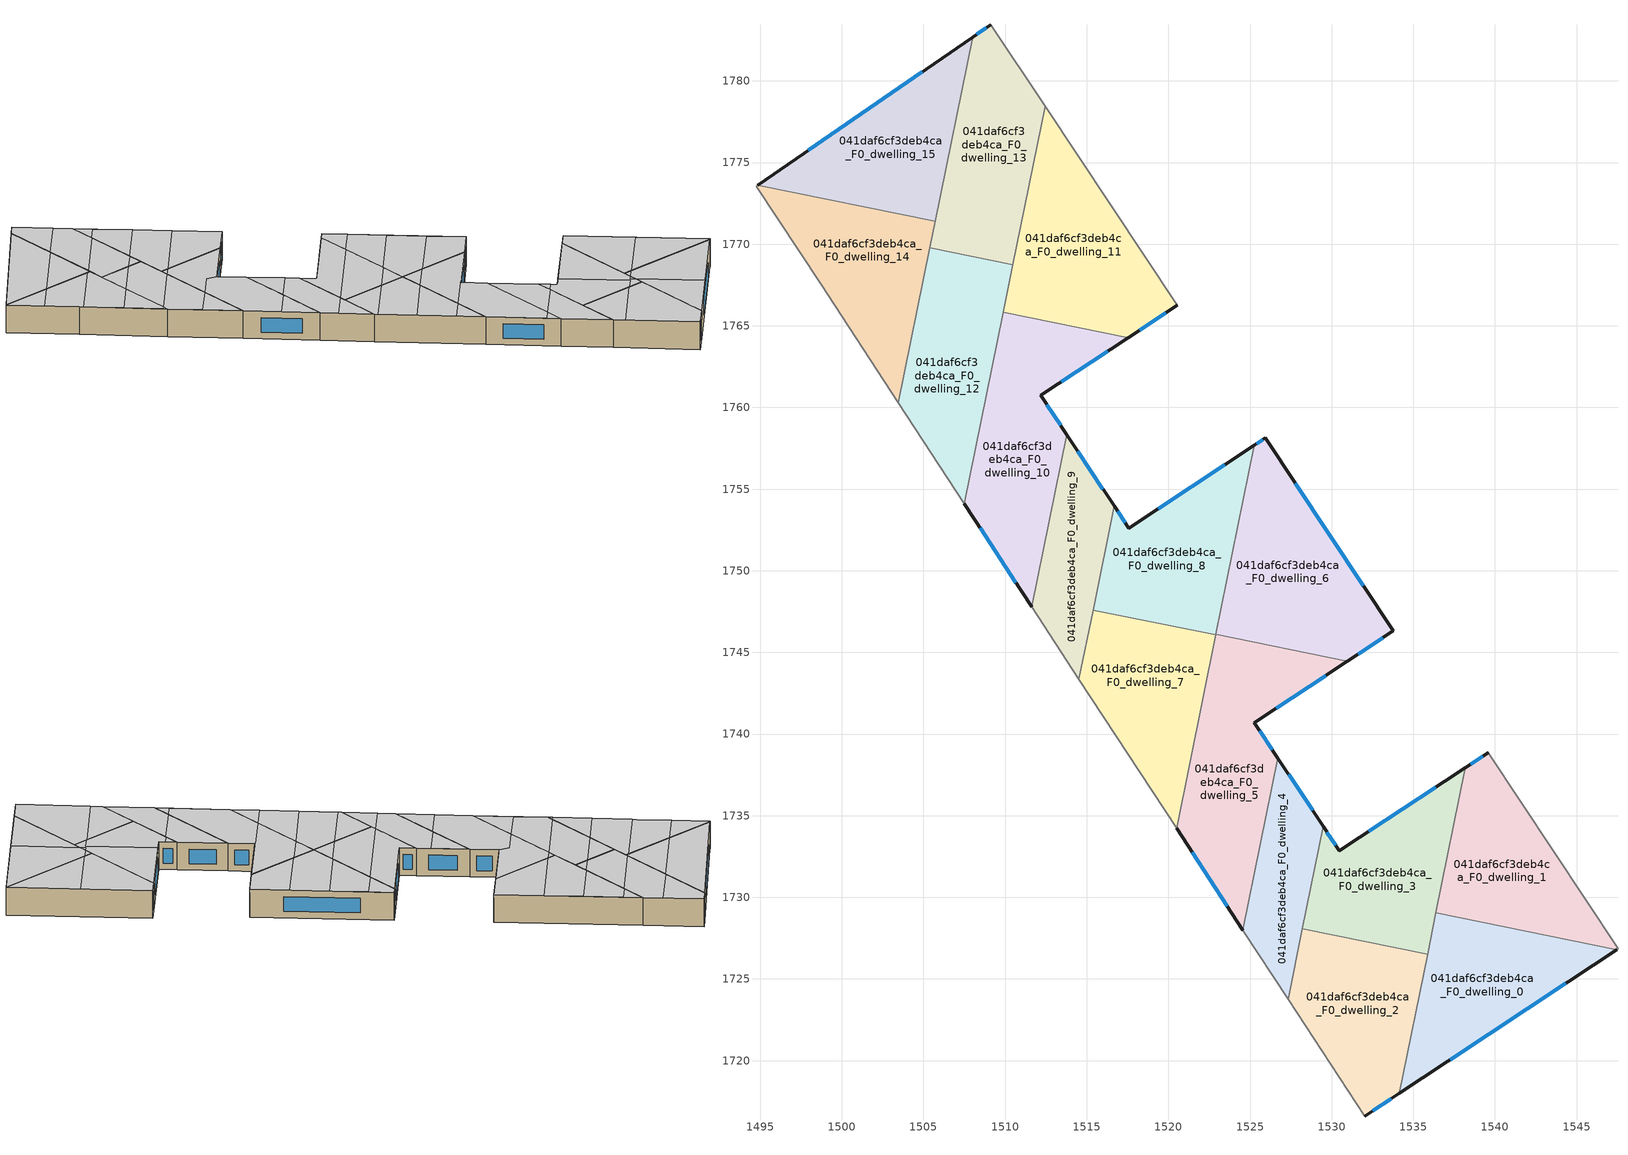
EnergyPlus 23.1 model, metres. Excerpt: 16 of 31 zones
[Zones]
041daf6cf3deb4ca_F0_dwelling_0
 floor ground (EU_floor_Construction): 1547.47,1726.8 1534.14,1718 1536.38,1729.05 z0
 wall outside (EU_wall_Construction): 1534.14,1718 1547.47,1726.8 z0:3
 wall to 041daf6cf3deb4ca_F0_dwelling_1 (EU_wall_Construction): 1547.47,1726.8 1536.38,1729.05 z0:3
 wall to 041daf6cf3deb4ca_F0_dwelling_2 (EU_wall_Construction): 1535.87,1726.53 1534.14,1718 z0:3
 wall to 041daf6cf3deb4ca_F0_dwelling_3 (EU_wall_Construction): 1536.38,1729.05 1535.87,1726.53 z0:3
 window (EU_Window_Construction): 1537.27,1720.06 1544.34,1724.73 z0.7:2.3
 ceiling to 041daf6cf3deb4ca_F1_dwelling_1 (EU_floor_Construction): 1547.47,1726.8 1537.29,1728.86 1536.2,1728.14 1536.04,1727.38 1539.78,1721.72 z3
 ceiling adiabatic (EU_roof_Construction): 1539.78,1721.72 1536.04,1727.38 1534.14,1718 z3; 1537.29,1728.86 1536.38,1729.05 1536.2,1728.14 z3
041daf6cf3deb4ca_F0_dwelling_1
 floor ground (EU_floor_Construction): 1539.58,1738.84 1547.53,1726.84 1547.47,1726.8 1536.38,1729.05 1538.18,1737.93 z0
 wall outside (EU_wall_Construction): 1539.58,1738.84 1538.18,1737.93 z0:3
 wall adiabatic (EU_wall_Construction): 1547.47,1726.8 1547.53,1726.84 1539.58,1738.84 z0:3
 wall to 041daf6cf3deb4ca_F0_dwelling_3 (EU_wall_Construction): 1538.18,1737.93 1536.38,1729.05 z0:3
 window (EU_Window_Construction): 1539.25,1738.63 1538.51,1738.14 z0.7:2.3
 ceiling adiabatic (EU_roof_Construction): 1543.48,1732.95 1539.58,1738.84 1538.18,1737.93 1536.38,1729.05 1537.29,1728.86 z3
 ceiling to 041daf6cf3deb4ca_F1_dwelling_1 (EU_floor_Construction): 1547.53,1726.84 1543.48,1732.95 1537.29,1728.86 1547.47,1726.8 z3
041daf6cf3deb4ca_F0_dwelling_10
 floor ground (EU_floor_Construction): 1517.53,1764.28 1512.18,1760.74 1513.77,1758.34 1511.63,1747.79 1507.51,1754.11 1509.89,1765.83 z0
 wall outside (EU_wall_Construction): 1513.77,1758.34 1512.18,1760.74 1517.53,1764.28 / 1507.51,1754.11 1511.63,1747.79 z0:3
 wall to 041daf6cf3deb4ca_F0_dwelling_9 (EU_wall_Construction): 1511.63,1747.79 1513.77,1758.34 z0:3
 wall to 041daf6cf3deb4ca_F0_dwelling_11 (EU_wall_Construction): 1517.53,1764.28 1509.89,1765.83 z0:3
 wall to 041daf6cf3deb4ca_F0_dwelling_12 (EU_wall_Construction): 1509.89,1765.83 1507.51,1754.11 z0:3
 window (EU_Window_Construction): 1513.44,1761.57 1516.28,1763.45 / 1513.4,1758.91 1512.55,1760.18 / 1508.48,1752.62 1510.66,1749.27 z0.7:2.3
 ceiling to 041daf6cf3deb4ca_F1_dwelling_9 (EU_floor_Construction): 1512.7,1753.07 1513.77,1758.34 1512.18,1760.74 1511.15,1761.25 1508.62,1759.58 1507.51,1754.11 1509.54,1750.99 z3
 ceiling to 041daf6cf3deb4ca_F1_dwelling_10 (EU_floor_Construction): 1517.53,1764.28 1510.76,1765.65 1509.71,1764.95 1508.62,1759.58 1511.15,1761.25 1512.18,1760.74 z3
 ceiling to 041daf6cf3deb4ca_F1_dwelling_8 (EU_floor_Construction): 1511.63,1747.79 1512.7,1753.07 1509.54,1750.99 z3
 ceiling to 041daf6cf3deb4ca_F1_dwelling_11 (EU_floor_Construction): 1510.76,1765.65 1509.89,1765.83 1509.71,1764.95 z3
041daf6cf3deb4ca_F0_dwelling_11
 floor ground (EU_floor_Construction): 1512.45,1778.44 1520.54,1766.26 1517.53,1764.28 1509.89,1765.83 z0
 wall outside (EU_wall_Construction): 1517.53,1764.28 1520.54,1766.26 z0:3
 wall adiabatic (EU_wall_Construction): 1520.54,1766.26 1512.45,1778.44 z0:3
 wall to 041daf6cf3deb4ca_F0_dwelling_13 (EU_wall_Construction): 1512.44,1778.44 1510.48,1768.74 z0:3
 wall to 041daf6cf3deb4ca_F0_dwelling_12 (EU_wall_Construction): 1510.48,1768.74 1509.89,1765.83 z0:3
 window (EU_Window_Construction): 1518.24,1764.74 1519.84,1765.8 z0.7:2.3
 ceiling to 041daf6cf3deb4ca_F1_dwelling_10 (EU_floor_Construction): 1520.54,1766.26 1517.84,1770.32 1510.76,1765.65 1517.53,1764.28 z3
 ceiling to 041daf6cf3deb4ca_F1_dwelling_11 (EU_floor_Construction): 1517.84,1770.32 1515.69,1773.56 1510.8,1770.33 1509.89,1765.83 1510.76,1765.65 z3
 ceiling to 041daf6cf3deb4ca_F1_dwelling_12 (EU_floor_Construction): 1515.69,1773.56 1513.53,1776.8 1511.89,1775.72 1510.8,1770.33 z3
 ceiling to 041daf6cf3deb4ca_F1_dwelling_13 (EU_floor_Construction): 1513.53,1776.8 1512.45,1778.44 1511.89,1775.72 z3
041daf6cf3deb4ca_F0_dwelling_12
 floor ground (EU_floor_Construction): 1510.48,1768.74 1507.51,1754.11 1503.47,1760.29 1505.4,1769.77 z0
 wall adiabatic (EU_wall_Construction): 1503.47,1760.29 1507.51,1754.11 z0:3
 wall to 041daf6cf3deb4ca_F0_dwelling_13 (EU_wall_Construction): 1510.48,1768.74 1505.4,1769.77 z0:3
 wall to 041daf6cf3deb4ca_F0_dwelling_14 (EU_wall_Construction): 1505.4,1769.77 1503.47,1760.29 z0:3
 ceiling to 041daf6cf3deb4ca_F1_dwelling_9 (EU_floor_Construction): 1507.51,1754.11 1508.62,1759.58 1505.34,1757.42 z3
 ceiling to 041daf6cf3deb4ca_F1_dwelling_10 (EU_floor_Construction): 1508.62,1759.58 1509.71,1764.95 1503.6,1760.92 1503.47,1760.29 1505.34,1757.42 z3
 ceiling to 041daf6cf3deb4ca_F1_dwelling_12 (EU_floor_Construction): 1508.88,1769.07 1505.4,1769.77 1504.69,1766.3 z3
 ceiling adiabatic (EU_roof_Construction): 1509.71,1764.95 1510.48,1768.74 1508.88,1769.07 1504.69,1766.3 1503.6,1760.92 z3
041daf6cf3deb4ca_F0_dwelling_13
 floor ground (EU_floor_Construction): 1509.12,1783.44 1512.45,1778.44 1510.48,1768.74 1505.4,1769.77 1508.01,1782.68 z0
 wall outside (EU_wall_Construction): 1509.12,1783.44 1508.01,1782.68 z0:3
 wall adiabatic (EU_wall_Construction): 1512.45,1778.44 1509.12,1783.44 z0:3
 wall to 041daf6cf3deb4ca_F0_dwelling_15 (EU_wall_Construction): 1508.01,1782.68 1505.73,1771.41 z0:3
 wall to 041daf6cf3deb4ca_F0_dwelling_14 (EU_wall_Construction): 1505.73,1771.42 1505.39,1769.77 z0:3
 window (EU_Window_Construction): 1508.86,1783.26 1508.27,1782.86 z0.7:2.3
 ceiling to 041daf6cf3deb4ca_F1_dwelling_13 (EU_floor_Construction): 1511.89,1775.72 1512.45,1778.44 1511.37,1780.05 1506.88,1777.09 1505.78,1771.69 z3
 ceiling to 041daf6cf3deb4ca_F1_dwelling_12 (EU_floor_Construction): 1510.8,1770.33 1511.89,1775.72 1505.78,1771.69 1505.4,1769.77 1508.88,1769.07 z3
 ceiling to 041daf6cf3deb4ca_F1_dwelling_14 (EU_floor_Construction): 1511.37,1780.05 1509.12,1783.44 1508.01,1782.68 1506.88,1777.09 z3
 ceiling to 041daf6cf3deb4ca_F1_dwelling_11 (EU_floor_Construction): 1510.48,1768.74 1510.8,1770.33 1508.88,1769.07 z3
041daf6cf3deb4ca_F0_dwelling_14
 floor ground (EU_floor_Construction): 1505.73,1771.42 1503.47,1760.29 1498.7,1767.58 1494.74,1773.55 1494.85,1773.62 z0
 wall adiabatic (EU_wall_Construction): 1494.85,1773.62 1494.74,1773.55 1498.7,1767.58 1503.47,1760.29 z0:3
 wall to 041daf6cf3deb4ca_F0_dwelling_15 (EU_wall_Construction): 1505.73,1771.42 1494.85,1773.62 z0:3
 ceiling to 041daf6cf3deb4ca_F1_dwelling_12 (EU_floor_Construction): 1504.69,1766.3 1505.73,1771.42 1505.45,1771.47 1498.96,1767.19 1501.09,1763.93 z3
 ceiling to 041daf6cf3deb4ca_F1_dwelling_11 (EU_floor_Construction): 1503.6,1760.92 1504.69,1766.3 1501.09,1763.93 1503.22,1760.67 z3
 ceiling to 041daf6cf3deb4ca_F1_dwelling_14 (EU_floor_Construction): 1500.04,1772.57 1494.85,1773.62 1494.74,1773.55 1496.81,1770.44 z3
 ceiling to 041daf6cf3deb4ca_F1_dwelling_13 (EU_floor_Construction): 1505.45,1771.47 1500.04,1772.57 1496.81,1770.44 1498.7,1767.58 1498.96,1767.19 z3
 ceiling to 041daf6cf3deb4ca_F1_dwelling_10 (EU_floor_Construction): 1503.47,1760.29 1503.6,1760.92 1503.22,1760.67 z3
041daf6cf3deb4ca_F0_dwelling_15
 floor ground (EU_floor_Construction): 1508.01,1782.68 1505.73,1771.42 1494.85,1773.62 z0
 wall outside (EU_wall_Construction): 1508.01,1782.68 1494.85,1773.62 z0:3
 window (EU_Window_Construction): 1504.92,1780.55 1497.94,1775.75 z0.7:2.3
 ceiling to 041daf6cf3deb4ca_F1_dwelling_14 (EU_floor_Construction): 1506.88,1777.09 1508.01,1782.68 1494.85,1773.62 1500.04,1772.57 z3
 ceiling to 041daf6cf3deb4ca_F1_dwelling_13 (EU_floor_Construction): 1505.78,1771.69 1506.88,1777.09 1500.04,1772.57 1505.45,1771.47 z3
 ceiling to 041daf6cf3deb4ca_F1_dwelling_12 (EU_floor_Construction): 1505.73,1771.42 1505.78,1771.69 1505.45,1771.47 z3
041daf6cf3deb4ca_F0_dwelling_2
 floor ground (EU_floor_Construction): 1535.87,1726.53 1534.14,1718 1532.01,1716.59 1527.33,1723.76 1528.21,1728.08 z0
 wall outside (EU_wall_Construction): 1532.01,1716.59 1534.14,1718 z0:3
 wall to 041daf6cf3deb4ca_F0_dwelling_3 (EU_wall_Construction): 1535.87,1726.53 1528.21,1728.08 z0:3
 wall adiabatic (EU_wall_Construction): 1527.33,1723.76 1532.01,1716.59 z0:3
 wall to 041daf6cf3deb4ca_F0_dwelling_4 (EU_wall_Construction): 1528.21,1728.08 1527.33,1723.76 z0:3
 window (EU_Window_Construction): 1532.51,1716.92 1533.64,1717.67 z0.7:2.3
 ceiling to 041daf6cf3deb4ca_F1_dwelling_0 (EU_floor_Construction): 1534.14,1718 1535.87,1726.53 1534.25,1726.85 1528.01,1722.73 1532.01,1716.59 z3
 ceiling to 041daf6cf3deb4ca_F1_dwelling_2 (EU_floor_Construction): 1534.25,1726.85 1528.21,1728.08 1527.33,1723.76 1528.01,1722.73 z3
041daf6cf3deb4ca_F0_dwelling_3
 floor ground (EU_floor_Construction): 1538.18,1737.93 1535.87,1726.53 1528.21,1728.08 1529.48,1734.34 1530.47,1732.84 z0
 wall outside (EU_wall_Construction): 1538.18,1737.93 1530.47,1732.84 1529.48,1734.34 z0:3
 wall to 041daf6cf3deb4ca_F0_dwelling_4 (EU_wall_Construction): 1529.48,1734.34 1528.21,1728.08 z0:3
 window (EU_Window_Construction): 1536.37,1736.73 1532.28,1734.04 / 1530.24,1733.2 1529.71,1733.99 z0.7:2.3
 ceiling to 041daf6cf3deb4ca_F1_dwelling_2 (EU_floor_Construction): 1535.45,1727.65 1531.55,1733.56 1530.47,1732.84 1530.11,1733.39 1529.16,1732.76 1528.21,1728.08 1534.25,1726.85 z3
 ceiling to 041daf6cf3deb4ca_F1_dwelling_4 (EU_floor_Construction): 1530.11,1733.39 1529.48,1734.34 1529.16,1732.76 z3
 ceiling to 041daf6cf3deb4ca_F1_dwelling_1 (EU_floor_Construction): 1536.04,1727.38 1536.2,1728.14 1535.74,1727.84 z3
 ceiling adiabatic (EU_roof_Construction): 1536.04,1727.38 1535.74,1727.84 1536.2,1728.14 1538.18,1737.93 1531.55,1733.56 1535.45,1727.65 1534.25,1726.85 1535.87,1726.53 z3
041daf6cf3deb4ca_F0_dwelling_4
 floor ground (EU_floor_Construction): 1526.7,1738.53 1529.48,1734.34 1527.33,1723.76 1524.57,1727.99 z0
 wall outside (EU_wall_Construction): 1529.48,1734.34 1526.7,1738.53 z0:3
 wall to 041daf6cf3deb4ca_F0_dwelling_5 (EU_wall_Construction): 1526.7,1738.53 1524.57,1727.99 z0:3
 wall adiabatic (EU_wall_Construction): 1524.57,1727.99 1527.33,1723.76 z0:3
 window (EU_Window_Construction): 1528.83,1735.33 1527.36,1737.54 z0.7:2.3
 ceiling to 041daf6cf3deb4ca_F1_dwelling_4 (EU_floor_Construction): 1529.16,1732.76 1529.48,1734.34 1526.7,1738.53 1524.97,1730 z3
 ceiling to 041daf6cf3deb4ca_F1_dwelling_2 (EU_floor_Construction): 1527.33,1723.76 1529.16,1732.76 1524.97,1730 1524.57,1727.99 z3
041daf6cf3deb4ca_F0_dwelling_5
 floor ground (EU_floor_Construction): 1530.97,1744.46 1525.26,1740.7 1526.7,1738.53 1524.57,1727.99 1520.5,1734.22 1522.91,1746.1 z0
 wall outside (EU_wall_Construction): 1526.7,1738.53 1525.26,1740.7 1530.97,1744.46 / 1520.5,1734.22 1524.57,1727.99 z0:3
 wall to 041daf6cf3deb4ca_F0_dwelling_6 (EU_wall_Construction): 1530.97,1744.46 1522.91,1746.1 z0:3
 wall to 041daf6cf3deb4ca_F0_dwelling_7 (EU_wall_Construction): 1522.9,1746.07 1520.5,1734.22 z0:3
 wall to 041daf6cf3deb4ca_F0_dwelling_8 (EU_wall_Construction): 1522.91,1746.1 1522.9,1746.07 z0:3
 window (EU_Window_Construction): 1526.36,1739.04 1525.6,1740.19 / 1521.45,1732.76 1523.61,1729.46 / 1526.6,1741.59 1529.63,1743.58 z0.7:2.3
 ceiling to 041daf6cf3deb4ca_F1_dwelling_5 (EU_floor_Construction): 1525.26,1740.7 1530.97,1744.47 1525.5,1745.58 1522.38,1743.52 1521.31,1738.21 1525.21,1740.78 z3
 ceiling to 041daf6cf3deb4ca_F1_dwelling_6 (EU_floor_Construction): 1525.5,1745.58 1522.91,1746.1 1522.38,1743.52 z3
 ceiling to 041daf6cf3deb4ca_F1_dwelling_4 (EU_floor_Construction): 1524.97,1730 1526.7,1738.53 1525.26,1740.7 1525.21,1740.78 1521.31,1738.21 1520.5,1734.22 1523.77,1729.21 z3
 ceiling to 041daf6cf3deb4ca_F1_dwelling_2 (EU_floor_Construction): 1524.57,1727.99 1524.97,1730 1523.77,1729.21 z3
041daf6cf3deb4ca_F0_dwelling_6
 floor ground (EU_floor_Construction): 1525.94,1758.13 1533.78,1746.32 1530.97,1744.46 1522.91,1746.1 1525.26,1757.68 z0
 wall outside (EU_wall_Construction): 1530.97,1744.46 1533.78,1746.32 1525.94,1758.13 1525.26,1757.68 z0:3
 wall to 041daf6cf3deb4ca_F0_dwelling_8 (EU_wall_Construction): 1525.26,1757.68 1522.91,1746.1 z0:3
 window (EU_Window_Construction): 1531.63,1744.9 1533.12,1745.88 / 1525.78,1758.03 1525.42,1757.79 / 1531.94,1749.09 1527.78,1755.36 z0.7:2.3
 ceiling to 041daf6cf3deb4ca_F1_dwelling_6 (EU_floor_Construction): 1531.6,1749.6 1529.47,1752.81 1523.46,1748.84 1522.91,1746.1 1525.5,1745.58 z3
 ceiling to 041daf6cf3deb4ca_F1_dwelling_5 (EU_floor_Construction): 1533.78,1746.32 1533.72,1746.4 1531.6,1749.6 1525.5,1745.58 1530.97,1744.47 z3
 ceiling to 041daf6cf3deb4ca_F1_dwelling_7 (EU_floor_Construction): 1529.47,1752.81 1527.34,1756.02 1524.55,1754.18 1523.46,1748.84 z3
 ceiling to 041daf6cf3deb4ca_F1_dwelling_8 (EU_floor_Construction): 1527.34,1756.02 1525.94,1758.13 1525.26,1757.68 1524.55,1754.18 z3
041daf6cf3deb4ca_F0_dwelling_7
 floor ground (EU_floor_Construction): 1522.9,1746.07 1520.5,1734.22 1514.53,1743.36 1515.38,1747.59 z0
 wall to 041daf6cf3deb4ca_F0_dwelling_8 (EU_wall_Construction): 1522.9,1746.07 1515.38,1747.59 z0:3
 wall adiabatic (EU_wall_Construction): 1514.53,1743.36 1520.5,1734.22 z0:3
 wall to 041daf6cf3deb4ca_F0_dwelling_9 (EU_wall_Construction): 1515.38,1747.59 1514.53,1743.36 z0:3
 ceiling to 041daf6cf3deb4ca_F1_dwelling_7 (EU_floor_Construction): 1520.12,1746.63 1515.38,1747.59 1514.53,1743.36 1514.72,1743.07 z3
 ceiling to 041daf6cf3deb4ca_F1_dwelling_5 (EU_floor_Construction): 1521.31,1738.21 1522.38,1743.52 1516.82,1739.85 1518.92,1736.63 z3
 ceiling to 041daf6cf3deb4ca_F1_dwelling_6 (EU_floor_Construction): 1522.38,1743.52 1522.9,1746.07 1520.12,1746.63 1514.72,1743.07 1516.82,1739.85 z3
 ceiling to 041daf6cf3deb4ca_F1_dwelling_4 (EU_floor_Construction): 1520.5,1734.22 1521.31,1738.21 1518.92,1736.63 z3
041daf6cf3deb4ca_F0_dwelling_8
 floor ground (EU_floor_Construction): 1525.26,1757.68 1522.9,1746.07 1515.38,1747.59 1516.68,1753.97 1517.58,1752.61 z0
 wall outside (EU_wall_Construction): 1525.26,1757.68 1517.58,1752.61 1516.68,1753.97 z0:3
 wall to 041daf6cf3deb4ca_F0_dwelling_9 (EU_wall_Construction): 1516.68,1753.97 1515.38,1747.6 z0:3
 window (EU_Window_Construction): 1517.36,1752.93 1516.89,1753.65 / 1523.45,1756.49 1519.38,1753.8 z0.7:2.3
 ceiling to 041daf6cf3deb4ca_F1_dwelling_8 (EU_floor_Construction): 1524.55,1754.18 1525.26,1757.68 1517.58,1752.61 1516.68,1753.97 1515.51,1748.21 z3
 ceiling to 041daf6cf3deb4ca_F1_dwelling_7 (EU_floor_Construction): 1523.46,1748.84 1524.55,1754.18 1515.51,1748.21 1515.38,1747.59 1520.12,1746.63 z3
 ceiling to 041daf6cf3deb4ca_F1_dwelling_6 (EU_floor_Construction): 1522.9,1746.07 1523.46,1748.84 1520.12,1746.63 z3
041daf6cf3deb4ca_F0_dwelling_9
 floor ground (EU_floor_Construction): 1513.77,1758.34 1516.68,1753.97 1514.53,1743.36 1511.63,1747.79 z0
 wall outside (EU_wall_Construction): 1516.68,1753.97 1513.77,1758.34 z0:3
 wall adiabatic (EU_wall_Construction): 1511.63,1747.79 1514.53,1743.36 z0:3
 window (EU_Window_Construction): 1515.99,1754.99 1514.45,1757.31 z0.7:2.3
 ceiling to 041daf6cf3deb4ca_F1_dwelling_8 (EU_floor_Construction): 1515.51,1748.21 1516.68,1753.97 1515.88,1755.17 1512.7,1753.07 1511.63,1747.79 1512.61,1746.3 z3
 ceiling to 041daf6cf3deb4ca_F1_dwelling_9 (EU_floor_Construction): 1515.88,1755.17 1513.77,1758.34 1512.7,1753.07 z3
 ceiling to 041daf6cf3deb4ca_F1_dwelling_7 (EU_floor_Construction): 1514.53,1743.36 1515.51,1748.21 1512.61,1746.3 z3
[Building]
EU S2 Campaign: North Axis=0; Terrain=City; Solar Distribution=FullExterior
[Site:Location]
Budapest.Ferenc.Liszt.Intl.AP: Latitude=47.437; Longitude=19.256; Time Zone=1; Elevation=185
[SizingPeriod:WeatherFileDays]
AnnualSizingPeriod: Begin Month=1; Begin Day of Month=1; End Month=12; End Day of Month=31; Day of Week for Start Day=Monday; Use Weather File Daylight Saving Period=No; Use Weather File Rain and Snow Indicators=No
[MATERIAL]
EU_InternalMass_Material: Roughness=MediumRough; Thickness=0.1; Conductivity=1; Density=1800; Specific Heat=900; Thermal Absorptance=0.9; Solar Absorptance=0.7; Visible Absorptance=0.7
[MATERIAL:NOMASS] Roughness=MediumRough; Thermal Absorptance=0.9; Solar Absorptance=0.7; Visible Absorptance=0.7
Name | Thermal Resistance
EU_wall_NoMass | 0.832559
EU_roof_NoMass | 1.39638
EU_floor_NoMass | 0.872794
[WINDOWMATERIAL:SIMPLEGLAZINGSYSTEM]
EU_Window_SimpleGlazing: UFactor=2.79869; Solar Heat Gain Coefficient=0.75; Visible Transmittance=0.75
[CONSTRUCTION]
EU_wall_Construction: EU_wall_NoMass
EU_roof_Construction: EU_roof_NoMass
EU_floor_Construction: EU_floor_NoMass
EU_Window_Construction: EU_Window_SimpleGlazing
EU_InternalMass_Construction: EU_InternalMass_Material
[ZONE] Type=1; Multiplier=1; Ceiling Height=autocalculate; Floor Area=autocalculate; Part of Total Floor Area=Yes
Name | Volume
041daf6cf3deb4ca_F0_dwelling_0; 041daf6cf3deb4ca_F0_dwelling_15 | 191.437
041daf6cf3deb4ca_F0_dwelling_1 | 191.469
041daf6cf3deb4ca_F0_dwelling_10 | 229.69
041daf6cf3deb4ca_F0_dwelling_11 | 229.704
041daf6cf3deb4ca_F0_dwelling_12 | 191.477
041daf6cf3deb4ca_F0_dwelling_13 | 191.462
041daf6cf3deb4ca_F0_dwelling_14 | 191.439
041daf6cf3deb4ca_F0_dwelling_2 | 186.437
041daf6cf3deb4ca_F0_dwelling_3 | 186.409
041daf6cf3deb4ca_F0_dwelling_4 | 114.822
041daf6cf3deb4ca_F0_dwelling_5 | 234.76
041daf6cf3deb4ca_F0_dwelling_6 | 234.752
041daf6cf3deb4ca_F0_dwelling_7 | 188.769
041daf6cf3deb4ca_F0_dwelling_8 | 188.76
041daf6cf3deb4ca_F0_dwelling_9 | 120.283
[INTERNALMASS] Construction=EU_InternalMass_Construction
Name | Zone or ZoneList | Surface Area
041daf6cf3deb4ca_F0_dwelling_0_EU_InternalMass | 041daf6cf3deb4ca_F0_dwelling_0 | 63.812
041daf6cf3deb4ca_F0_dwelling_1_EU_InternalMass | 041daf6cf3deb4ca_F0_dwelling_1 | 63.8265
041daf6cf3deb4ca_F0_dwelling_2_EU_InternalMass | 041daf6cf3deb4ca_F0_dwelling_2 | 62.1462
041daf6cf3deb4ca_F0_dwelling_3_EU_InternalMass | 041daf6cf3deb4ca_F0_dwelling_3 | 62.1365
041daf6cf3deb4ca_F0_dwelling_4_EU_InternalMass | 041daf6cf3deb4ca_F0_dwelling_4 | 38.274
041daf6cf3deb4ca_F0_dwelling_5_EU_InternalMass | 041daf6cf3deb4ca_F0_dwelling_5 | 78.2501
041daf6cf3deb4ca_F0_dwelling_6_EU_InternalMass | 041daf6cf3deb4ca_F0_dwelling_6 | 78.2508
041daf6cf3deb4ca_F0_dwelling_7_EU_InternalMass | 041daf6cf3deb4ca_F0_dwelling_7 | 62.924
041daf6cf3deb4ca_F0_dwelling_8_EU_InternalMass | 041daf6cf3deb4ca_F0_dwelling_8 | 62.9196
041daf6cf3deb4ca_F0_dwelling_9_EU_InternalMass | 041daf6cf3deb4ca_F0_dwelling_9 | 40.0942
041daf6cf3deb4ca_F0_dwelling_10_EU_InternalMass | 041daf6cf3deb4ca_F0_dwelling_10 | 76.5627
041daf6cf3deb4ca_F0_dwelling_11_EU_InternalMass | 041daf6cf3deb4ca_F0_dwelling_11 | 76.5679
041daf6cf3deb4ca_F0_dwelling_12_EU_InternalMass | 041daf6cf3deb4ca_F0_dwelling_12 | 63.8236
041daf6cf3deb4ca_F0_dwelling_13_EU_InternalMass | 041daf6cf3deb4ca_F0_dwelling_13 | 63.8202
041daf6cf3deb4ca_F0_dwelling_14_EU_InternalMass | 041daf6cf3deb4ca_F0_dwelling_14 | 63.814
041daf6cf3deb4ca_F0_dwelling_15_EU_InternalMass | 041daf6cf3deb4ca_F0_dwelling_15 | 63.8154
[OTHEREQUIPMENT] Fuel Type=Electricity; Design Level Calculation Method=Watts/Area; Power per Zone Floor Area=1; Fraction Latent=0; Fraction Radiant=0; Fraction Lost=0; Carbon Dioxide Generation Rate=0; EndUse Subcategory=EU_Step8_InternalGains
Name | Zone or ZoneList or Space or SpaceList | Schedule
EU_Step8_InternalGain_041daf6cf3deb4ca_F0_dwelling_0_f000 | 041daf6cf3deb4ca_F0_dwelling_0 | EU_Step8_GainSchedule_041daf6cf3deb4ca_F0_dwelling_0_f000
EU_Step8_InternalGain_041daf6cf3deb4ca_F0_dwelling_1_f000 | 041daf6cf3deb4ca_F0_dwelling_1 | EU_Step8_GainSchedule_041daf6cf3deb4ca_F0_dwelling_1_f000
EU_Step8_InternalGain_041daf6cf3deb4ca_F0_dwelling_2_f000 | 041daf6cf3deb4ca_F0_dwelling_2 | EU_Step8_GainSchedule_041daf6cf3deb4ca_F0_dwelling_2_f000
EU_Step8_InternalGain_041daf6cf3deb4ca_F0_dwelling_3_f000 | 041daf6cf3deb4ca_F0_dwelling_3 | EU_Step8_GainSchedule_041daf6cf3deb4ca_F0_dwelling_3_f000
EU_Step8_InternalGain_041daf6cf3deb4ca_F0_dwelling_4_f000 | 041daf6cf3deb4ca_F0_dwelling_4 | EU_Step8_GainSchedule_041daf6cf3deb4ca_F0_dwelling_4_f000
EU_Step8_InternalGain_041daf6cf3deb4ca_F0_dwelling_5_f000 | 041daf6cf3deb4ca_F0_dwelling_5 | EU_Step8_GainSchedule_041daf6cf3deb4ca_F0_dwelling_5_f000
EU_Step8_InternalGain_041daf6cf3deb4ca_F0_dwelling_6_f000 | 041daf6cf3deb4ca_F0_dwelling_6 | EU_Step8_GainSchedule_041daf6cf3deb4ca_F0_dwelling_6_f000
EU_Step8_InternalGain_041daf6cf3deb4ca_F0_dwelling_7_f000 | 041daf6cf3deb4ca_F0_dwelling_7 | EU_Step8_GainSchedule_041daf6cf3deb4ca_F0_dwelling_7_f000
EU_Step8_InternalGain_041daf6cf3deb4ca_F0_dwelling_8_f000 | 041daf6cf3deb4ca_F0_dwelling_8 | EU_Step8_GainSchedule_041daf6cf3deb4ca_F0_dwelling_8_f000
EU_Step8_InternalGain_041daf6cf3deb4ca_F0_dwelling_9_f000 | 041daf6cf3deb4ca_F0_dwelling_9 | EU_Step8_GainSchedule_041daf6cf3deb4ca_F0_dwelling_9_f000
EU_Step8_InternalGain_041daf6cf3deb4ca_F0_dwelling_10_f000 | 041daf6cf3deb4ca_F0_dwelling_10 | EU_Step8_GainSchedule_041daf6cf3deb4ca_F0_dwelling_10_f000
EU_Step8_InternalGain_041daf6cf3deb4ca_F0_dwelling_11_f000 | 041daf6cf3deb4ca_F0_dwelling_11 | EU_Step8_GainSchedule_041daf6cf3deb4ca_F0_dwelling_11_f000
EU_Step8_InternalGain_041daf6cf3deb4ca_F0_dwelling_12_f000 | 041daf6cf3deb4ca_F0_dwelling_12 | EU_Step8_GainSchedule_041daf6cf3deb4ca_F0_dwelling_12_f000
EU_Step8_InternalGain_041daf6cf3deb4ca_F0_dwelling_13_f000 | 041daf6cf3deb4ca_F0_dwelling_13 | EU_Step8_GainSchedule_041daf6cf3deb4ca_F0_dwelling_13_f000
EU_Step8_InternalGain_041daf6cf3deb4ca_F0_dwelling_14_f000 | 041daf6cf3deb4ca_F0_dwelling_14 | EU_Step8_GainSchedule_041daf6cf3deb4ca_F0_dwelling_14_f000
EU_Step8_InternalGain_041daf6cf3deb4ca_F0_dwelling_15_f000 | 041daf6cf3deb4ca_F0_dwelling_15 | EU_Step8_GainSchedule_041daf6cf3deb4ca_F0_dwelling_15_f000
[ZONEVENTILATION:DESIGNFLOWRATE] Schedule=EU_AlwaysOn; Design Flow Rate Calculation Method=AirChanges/Hour; Air Changes per Hour=0.475469; Ventilation Type=Natural; Fan Pressure Rise=0; Fan Total Efficiency=1; Constant Term Coefficient=1; Temperature Term Coefficient=0; Velocity Term Coefficient=0; Velocity Squared Term Coefficient=0; Minimum Indoor Temperature=-100; Maximum Indoor Temperature=100; Delta Temperature=-100; Minimum Outdoor Temperature=-100; Maximum Outdoor Temperature=100; Maximum Wind Speed=40
Name | Zone or ZoneList or Space or SpaceList
EU_ConstantAir_041daf6cf3deb4ca_F0_dwelling_0 | 041daf6cf3deb4ca_F0_dwelling_0
EU_ConstantAir_041daf6cf3deb4ca_F0_dwelling_1 | 041daf6cf3deb4ca_F0_dwelling_1
EU_ConstantAir_041daf6cf3deb4ca_F0_dwelling_2 | 041daf6cf3deb4ca_F0_dwelling_2
EU_ConstantAir_041daf6cf3deb4ca_F0_dwelling_3 | 041daf6cf3deb4ca_F0_dwelling_3
EU_ConstantAir_041daf6cf3deb4ca_F0_dwelling_4 | 041daf6cf3deb4ca_F0_dwelling_4
EU_ConstantAir_041daf6cf3deb4ca_F0_dwelling_5 | 041daf6cf3deb4ca_F0_dwelling_5
EU_ConstantAir_041daf6cf3deb4ca_F0_dwelling_6 | 041daf6cf3deb4ca_F0_dwelling_6
EU_ConstantAir_041daf6cf3deb4ca_F0_dwelling_7 | 041daf6cf3deb4ca_F0_dwelling_7
EU_ConstantAir_041daf6cf3deb4ca_F0_dwelling_8 | 041daf6cf3deb4ca_F0_dwelling_8
EU_ConstantAir_041daf6cf3deb4ca_F0_dwelling_9 | 041daf6cf3deb4ca_F0_dwelling_9
EU_ConstantAir_041daf6cf3deb4ca_F0_dwelling_10 | 041daf6cf3deb4ca_F0_dwelling_10
EU_ConstantAir_041daf6cf3deb4ca_F0_dwelling_11 | 041daf6cf3deb4ca_F0_dwelling_11
EU_ConstantAir_041daf6cf3deb4ca_F0_dwelling_12 | 041daf6cf3deb4ca_F0_dwelling_12
EU_ConstantAir_041daf6cf3deb4ca_F0_dwelling_13 | 041daf6cf3deb4ca_F0_dwelling_13
EU_ConstantAir_041daf6cf3deb4ca_F0_dwelling_14 | 041daf6cf3deb4ca_F0_dwelling_14
EU_ConstantAir_041daf6cf3deb4ca_F0_dwelling_15 | 041daf6cf3deb4ca_F0_dwelling_15
[HVACTEMPLATE:THERMOSTAT] Constant Heating Setpoint=20; Constant Cooling Setpoint=50
EU_HeatOnly_041daf6cf3deb4ca_F0_dwelling_0; EU_HeatOnly_041daf6cf3deb4ca_F0_dwelling_1; EU_HeatOnly_041daf6cf3deb4ca_F0_dwelling_2; EU_HeatOnly_041daf6cf3deb4ca_F0_dwelling_3; EU_HeatOnly_041daf6cf3deb4ca_F0_dwelling_4; EU_HeatOnly_041daf6cf3deb4ca_F0_dwelling_5; EU_HeatOnly_041daf6cf3deb4ca_F0_dwelling_6; EU_HeatOnly_041daf6cf3deb4ca_F0_dwelling_7; EU_HeatOnly_041daf6cf3deb4ca_F0_dwelling_8; EU_HeatOnly_041daf6cf3deb4ca_F0_dwelling_9; EU_HeatOnly_041daf6cf3deb4ca_F0_dwelling_10; EU_HeatOnly_041daf6cf3deb4ca_F0_dwelling_11; EU_HeatOnly_041daf6cf3deb4ca_F0_dwelling_12; EU_HeatOnly_041daf6cf3deb4ca_F0_dwelling_13; EU_HeatOnly_041daf6cf3deb4ca_F0_dwelling_14; EU_HeatOnly_041daf6cf3deb4ca_F0_dwelling_15; EU_HeatOnly_041daf6cf3deb4ca_F1_dwelling_0; EU_HeatOnly_041daf6cf3deb4ca_F1_dwelling_1; EU_HeatOnly_041daf6cf3deb4ca_F1_dwelling_2; EU_HeatOnly_041daf6cf3deb4ca_F1_dwelling_3; EU_HeatOnly_041daf6cf3deb4ca_F1_dwelling_4; EU_HeatOnly_041daf6cf3deb4ca_F1_dwelling_5; EU_HeatOnly_041daf6cf3deb4ca_F1_dwelling_6; EU_HeatOnly_041daf6cf3deb4ca_F1_dwelling_7; EU_HeatOnly_041daf6cf3deb4ca_F1_dwelling_8; EU_HeatOnly_041daf6cf3deb4ca_F1_dwelling_9; EU_HeatOnly_041daf6cf3deb4ca_F1_dwelling_10; EU_HeatOnly_041daf6cf3deb4ca_F1_dwelling_11; EU_HeatOnly_041daf6cf3deb4ca_F1_dwelling_12; EU_HeatOnly_041daf6cf3deb4ca_F1_dwelling_13; EU_HeatOnly_041daf6cf3deb4ca_F1_dwelling_14
[HVACTEMPLATE:ZONE:IDEALLOADSAIRSYSTEM] System Availability Schedule=EU_AlwaysOn; Maximum Heating Supply Air Temperature=50; Minimum Cooling Supply Air Temperature=13; Maximum Heating Supply Air Humidity Ratio=0.0156; Minimum Cooling Supply Air Humidity Ratio=0.0077; Heating Limit=NoLimit; Cooling Limit=NoLimit; Heating Availability Schedule=EU_AlwaysOn; Cooling Availability Schedule=EU_CoolingOff; Dehumidification Control Type=ConstantSensibleHeatRatio; Cooling Sensible Heat Ratio=0.7; Dehumidification Setpoint=60; Humidification Control Type=None; Humidification Setpoint=30; Outdoor Air Method=None; Outdoor Air Flow Rate per Person=0.00944; Outdoor Air Flow Rate per Zone Floor Area=0; Outdoor Air Flow Rate per Zone=0; Demand Controlled Ventilation Type=None; Outdoor Air Economizer Type=NoEconomizer; Heat Recovery Type=None; Sensible Heat Recovery Effectiveness=0.7; Latent Heat Recovery Effectiveness=0.65
Name | Template Thermostat
041daf6cf3deb4ca_F0_dwelling_0 | EU_HeatOnly_041daf6cf3deb4ca_F0_dwelling_0
041daf6cf3deb4ca_F0_dwelling_1 | EU_HeatOnly_041daf6cf3deb4ca_F0_dwelling_1
041daf6cf3deb4ca_F0_dwelling_2 | EU_HeatOnly_041daf6cf3deb4ca_F0_dwelling_2
041daf6cf3deb4ca_F0_dwelling_3 | EU_HeatOnly_041daf6cf3deb4ca_F0_dwelling_3
041daf6cf3deb4ca_F0_dwelling_4 | EU_HeatOnly_041daf6cf3deb4ca_F0_dwelling_4
041daf6cf3deb4ca_F0_dwelling_5 | EU_HeatOnly_041daf6cf3deb4ca_F0_dwelling_5
041daf6cf3deb4ca_F0_dwelling_6 | EU_HeatOnly_041daf6cf3deb4ca_F0_dwelling_6
041daf6cf3deb4ca_F0_dwelling_7 | EU_HeatOnly_041daf6cf3deb4ca_F0_dwelling_7
041daf6cf3deb4ca_F0_dwelling_8 | EU_HeatOnly_041daf6cf3deb4ca_F0_dwelling_8
041daf6cf3deb4ca_F0_dwelling_9 | EU_HeatOnly_041daf6cf3deb4ca_F0_dwelling_9
041daf6cf3deb4ca_F0_dwelling_10 | EU_HeatOnly_041daf6cf3deb4ca_F0_dwelling_10
041daf6cf3deb4ca_F0_dwelling_11 | EU_HeatOnly_041daf6cf3deb4ca_F0_dwelling_11
041daf6cf3deb4ca_F0_dwelling_12 | EU_HeatOnly_041daf6cf3deb4ca_F0_dwelling_12
041daf6cf3deb4ca_F0_dwelling_13 | EU_HeatOnly_041daf6cf3deb4ca_F0_dwelling_13
041daf6cf3deb4ca_F0_dwelling_14 | EU_HeatOnly_041daf6cf3deb4ca_F0_dwelling_14
041daf6cf3deb4ca_F0_dwelling_15 | EU_HeatOnly_041daf6cf3deb4ca_F0_dwelling_15
[SIZING:ZONE] Zone Cooling Design Supply Air Temperature Input Method=SupplyAirTemperature; Zone Cooling Design Supply Air Temperature=13; Zone Heating Design Supply Air Temperature Input Method=SupplyAirTemperature; Zone Heating Design Supply Air Temperature=50; Zone Cooling Design Supply Air Humidity Ratio=0.008; Zone Heating Design Supply Air Humidity Ratio=0.008; Cooling Design Air Flow Method=DesignDay; Cooling Design Air Flow Rate=0; Cooling Minimum Air Flow per Zone Floor Area=0.000762; Cooling Minimum Air Flow=0; Cooling Minimum Air Flow Fraction=0.2; Heating Design Air Flow Method=DesignDay; Heating Design Air Flow Rate=0; Heating Maximum Air Flow per Zone Floor Area=0.002032; Heating Maximum Air Flow=0.141576; Heating Maximum Air Flow Fraction=0.3; Account for Dedicated Outdoor Air System=No; Dedicated Outdoor Air System Control Strategy=NeutralSupplyAir; Dedicated Outdoor Air Low Setpoint Temperature for Design=autosize; Dedicated Outdoor Air High Setpoint Temperature for Design=autosize; Zone Load Sizing Method=Sensible Load Only No Latent Load; Zone Latent Cooling Design Supply Air Humidity Ratio Input Method=HumidityRatioDifference; Zone Cooling Design Supply Air Humidity Ratio Difference=0.005; Zone Latent Heating Design Supply Air Humidity Ratio Input Method=HumidityRatioDifference; Zone Humidification Design Supply Air Humidity Ratio Difference=0.005
041daf6cf3deb4ca_F0_dwelling_0; 041daf6cf3deb4ca_F0_dwelling_1; 041daf6cf3deb4ca_F0_dwelling_2; 041daf6cf3deb4ca_F0_dwelling_3; 041daf6cf3deb4ca_F0_dwelling_4; 041daf6cf3deb4ca_F0_dwelling_5; 041daf6cf3deb4ca_F0_dwelling_6; 041daf6cf3deb4ca_F0_dwelling_7; 041daf6cf3deb4ca_F0_dwelling_8; 041daf6cf3deb4ca_F0_dwelling_9; 041daf6cf3deb4ca_F0_dwelling_10; 041daf6cf3deb4ca_F0_dwelling_11; 041daf6cf3deb4ca_F0_dwelling_12; 041daf6cf3deb4ca_F0_dwelling_13; 041daf6cf3deb4ca_F0_dwelling_14; 041daf6cf3deb4ca_F0_dwelling_15
[SCHEDULE:CONSTANT]
Name | Hourly Value
EU_AlwaysOn | 1
EU_CoolingOff | 0
[SCHEDULE:FILE] Column Number=1; Rows to Skip at Top=0; Number of Hours of Data=8760; Column Separator=Comma; Interpolate to Timestep=No; Minutes per Item=60; Adjust Schedule for Daylight Savings=Yes
Name | File
EU_Step8_GainSchedule_041daf6cf3deb4ca_F0_dwelling_0_f000 | ../../schedules/041daf6cf3deb4ca/041daf6cf3deb4ca_F0_dwelling_0_f000_gain.csv
EU_Step8_GainSchedule_041daf6cf3deb4ca_F0_dwelling_1_f000 | ../../schedules/041daf6cf3deb4ca/041daf6cf3deb4ca_F0_dwelling_1_f000_gain.csv
EU_Step8_GainSchedule_041daf6cf3deb4ca_F0_dwelling_2_f000 | ../../schedules/041daf6cf3deb4ca/041daf6cf3deb4ca_F0_dwelling_2_f000_gain.csv
EU_Step8_GainSchedule_041daf6cf3deb4ca_F0_dwelling_3_f000 | ../../schedules/041daf6cf3deb4ca/041daf6cf3deb4ca_F0_dwelling_3_f000_gain.csv
EU_Step8_GainSchedule_041daf6cf3deb4ca_F0_dwelling_4_f000 | ../../schedules/041daf6cf3deb4ca/041daf6cf3deb4ca_F0_dwelling_4_f000_gain.csv
EU_Step8_GainSchedule_041daf6cf3deb4ca_F0_dwelling_5_f000 | ../../schedules/041daf6cf3deb4ca/041daf6cf3deb4ca_F0_dwelling_5_f000_gain.csv
EU_Step8_GainSchedule_041daf6cf3deb4ca_F0_dwelling_6_f000 | ../../schedules/041daf6cf3deb4ca/041daf6cf3deb4ca_F0_dwelling_6_f000_gain.csv
EU_Step8_GainSchedule_041daf6cf3deb4ca_F0_dwelling_7_f000 | ../../schedules/041daf6cf3deb4ca/041daf6cf3deb4ca_F0_dwelling_7_f000_gain.csv
EU_Step8_GainSchedule_041daf6cf3deb4ca_F0_dwelling_8_f000 | ../../schedules/041daf6cf3deb4ca/041daf6cf3deb4ca_F0_dwelling_8_f000_gain.csv
EU_Step8_GainSchedule_041daf6cf3deb4ca_F0_dwelling_9_f000 | ../../schedules/041daf6cf3deb4ca/041daf6cf3deb4ca_F0_dwelling_9_f000_gain.csv
EU_Step8_GainSchedule_041daf6cf3deb4ca_F0_dwelling_10_f000 | ../../schedules/041daf6cf3deb4ca/041daf6cf3deb4ca_F0_dwelling_10_f000_gain.csv
EU_Step8_GainSchedule_041daf6cf3deb4ca_F0_dwelling_11_f000 | ../../schedules/041daf6cf3deb4ca/041daf6cf3deb4ca_F0_dwelling_11_f000_gain.csv
EU_Step8_GainSchedule_041daf6cf3deb4ca_F0_dwelling_12_f000 | ../../schedules/041daf6cf3deb4ca/041daf6cf3deb4ca_F0_dwelling_12_f000_gain.csv
EU_Step8_GainSchedule_041daf6cf3deb4ca_F0_dwelling_13_f000 | ../../schedules/041daf6cf3deb4ca/041daf6cf3deb4ca_F0_dwelling_13_f000_gain.csv
EU_Step8_GainSchedule_041daf6cf3deb4ca_F0_dwelling_14_f000 | ../../schedules/041daf6cf3deb4ca/041daf6cf3deb4ca_F0_dwelling_14_f000_gain.csv
EU_Step8_GainSchedule_041daf6cf3deb4ca_F0_dwelling_15_f000 | ../../schedules/041daf6cf3deb4ca/041daf6cf3deb4ca_F0_dwelling_15_f000_gain.csv
